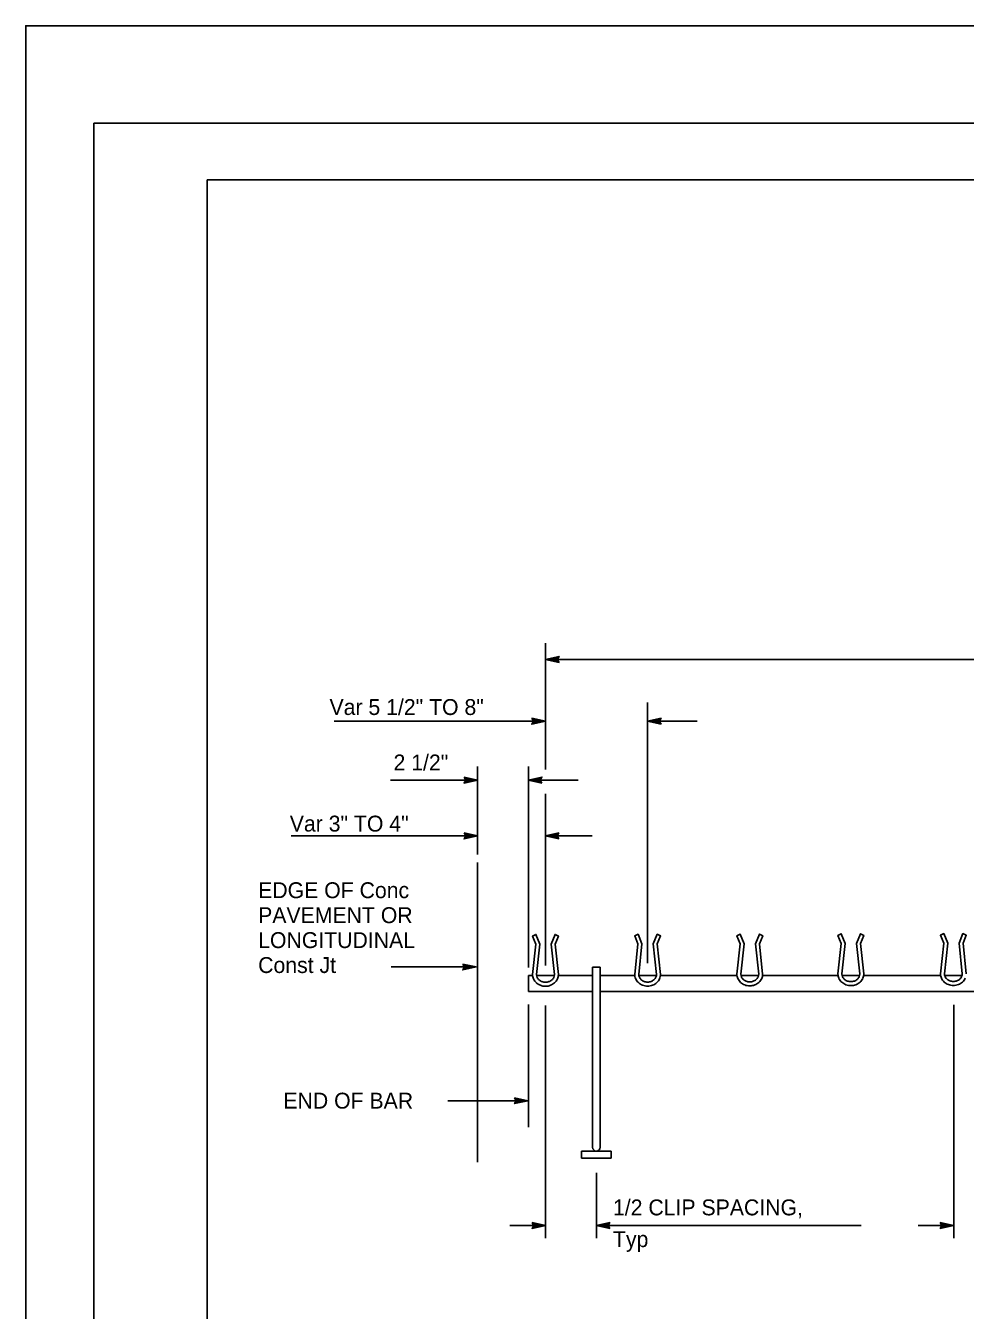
# Model space of a CAD drawing. Extents: x -893 to 867, y -474 to 712.
# Drawn here: x -893 to -479, y 146 to 712 of the extents above; entities that cross this region are included whole.
import ezdxf

# ---------------------------------------------------------------- set-up
doc = ezdxf.new("R2010")
doc.units = 0
for name, color, linetype in [('border_PLOTTING-ELEMENTS', 7, 'Continuous'), ('border_rw_22x34_Cut_Lines', 7, 'Continuous'), ('border_SHEET', 7, 'Continuous'), ('rd_PAVEMENT', 7, 'Continuous'), ('rd_PAVEMENT-anno', 7, 'Continuous'), ('STR_Misc Steel A', 7, 'Continuous'), ('STR_Misc Steel B', 7, 'Continuous'), ('STR_Misc Steel C', 7, 'Continuous'), ('STR_Reinforcement A', 7, 'Continuous')]:
    doc.layers.add(name, color=color, linetype=linetype)

msp = doc.modelspace()

# ---------------------------------------------------------------- linework, layer by layer
at = {"layer": 'border_PLOTTING-ELEMENTS'}
for points in [[(-893.46, -474.04), (866.54, -474.04), (866.54, 711.96), (-893.46, 711.96)], [(-863.46, 668.96), (836.54, 668.96), (836.54, -431.04), (-863.46, -431.04)]]:
    msp.add_lwpolyline(points, close=True, dxfattribs=at)
at = {"layer": 'border_rw_22x34_Cut_Lines'}
msp.add_lwpolyline([(-863.46, 668.96), (836.54, 668.96), (836.54, -431.04), (-863.46, -431.04)], close=True, dxfattribs=at)
at = {"layer": 'border_SHEET'}
for p, q in [((-813.46, 643.95), (811.54, 643.95)), ((-813.46, -406.05), (-813.46, 643.95))]:
    msp.add_line(p, q, dxfattribs=at)
at = {"layer": 'rd_PAVEMENT'}
msp.add_line((-694.19, 343.07), (-694.19, 210.92), dxfattribs=at)
at = {"layer": 'rd_PAVEMENT-anno'}
for p, q in [((-664.27, 439.79), (-664.27, 384)), ((-664.27, 432.57), (-252.94, 432.57)), ((-619.27, 413.54), (-619.27, 298.71)), ((-757.49, 405.32), (-664.27, 405.32)), ((-619.27, 405.32), (-597.37, 405.32)), ((-694.19, 346.57), (-694.19, 385.37)), ((-671.69, 296.71), (-671.69, 385.37)), ((-732.56, 379.39), (-694.19, 379.39)), ((-696.19, 379.39), (-695.19, 379.39)), ((-671.69, 379.39), (-649.76, 379.39)), ((-669.69, 379.39), (-670.69, 379.39)), ((-664.27, 373.35), (-664.27, 297.69)), ((-694.19, 346.57), (-694.19, 358.26)), ((-776.35, 354.76), (-694.19, 354.76)), ((-696.19, 354.76), (-695.19, 354.76)), ((-664.27, 354.76), (-643.6, 354.76)), ((-662.27, 354.76), (-663.27, 354.76)), ((-732.23, 296.97), (-694.84, 296.97)), ((-671.69, 280.49), (-671.69, 226.4)), ((-664.27, 280), (-664.27, 177.37)), ((-484.19, 280.24), (-484.19, 177.37)), ((-707.24, 238.03), (-671.97, 238.03)), ((-641.77, 206.21), (-641.77, 177.37)), ((-679.91, 183.01), (-664.27, 183.01)), ((-641.77, 183.01), (-525.02, 183.01)), ((-639.77, 183.01), (-640.77, 183.01)), ((-499.91, 183.01), (-484.27, 183.01))]:
    msp.add_line(p, q, dxfattribs=at)
for points in [[(-658.27, 431.23), (-664.27, 432.57), (-658.27, 433.9), (-658.48, 433.55), (-662.88, 432.58), (-658.48, 431.59), (-658.69, 431.94), (-661.51, 432.57), (-658.7, 433.2), (-658.91, 432.84), (-660.12, 432.57), (-658.9, 432.3), (-659.07, 432.57), (-658.27, 433.9), (-659.07, 432.57)], [(-670.27, 406.66), (-664.27, 405.32), (-670.27, 403.99), (-670.06, 404.35), (-665.66, 405.32), (-670.06, 406.31), (-669.85, 405.95), (-667.03, 405.33), (-669.84, 404.7), (-669.63, 405.06), (-668.41, 405.33), (-669.63, 405.6), (-669.47, 405.32), (-670.27, 403.99), (-669.47, 405.32)], [(-613.27, 403.98), (-619.27, 405.32), (-613.27, 406.65), (-613.48, 406.3), (-617.88, 405.33), (-613.48, 404.34), (-613.69, 404.69), (-616.51, 405.32), (-613.7, 405.94), (-613.91, 405.59), (-615.12, 405.32), (-613.9, 405.05), (-614.07, 405.32), (-613.27, 406.65), (-614.07, 405.32)], [(-700.1, 380.71), (-694.19, 379.39), (-700.1, 378.08), (-699.89, 378.43), (-695.56, 379.39), (-699.89, 380.36), (-699.68, 380.01), (-696.91, 379.39), (-699.68, 378.78), (-699.47, 379.13), (-698.27, 379.39), (-699.47, 379.66), (-699.31, 379.39), (-700.1, 378.08), (-699.31, 379.39)], [(-665.79, 378.07), (-671.69, 379.39), (-665.79, 380.7), (-666, 380.35), (-670.33, 379.39), (-666, 378.42), (-666.21, 378.77), (-668.98, 379.39), (-666.21, 380), (-666.42, 379.65), (-667.62, 379.39), (-666.41, 379.12), (-666.58, 379.39), (-665.79, 380.7), (-666.58, 379.39)], [(-700.1, 356.08), (-694.19, 354.76), (-700.1, 353.45), (-699.89, 353.8), (-695.56, 354.75), (-699.89, 355.73), (-699.68, 355.38), (-696.91, 354.76), (-699.68, 354.15), (-699.47, 354.5), (-698.27, 354.76), (-699.47, 355.03), (-699.31, 354.76), (-700.1, 353.45), (-699.31, 354.76)], [(-658.36, 353.44), (-664.27, 354.76), (-658.36, 356.07), (-658.57, 355.72), (-662.9, 354.76), (-658.57, 353.79), (-658.78, 354.14), (-661.55, 354.76), (-658.78, 355.37), (-658.99, 355.02), (-660.19, 354.75), (-658.99, 354.49), (-659.15, 354.76), (-658.36, 356.07), (-659.15, 354.76)], [(-700.74, 298.29), (-694.84, 296.97), (-700.74, 295.66), (-700.53, 296.01), (-696.21, 296.97), (-700.54, 297.94), (-700.33, 297.59), (-697.56, 296.97), (-700.32, 296.36), (-700.11, 296.71), (-698.92, 296.97), (-700.12, 297.24), (-699.96, 296.97), (-700.74, 295.66), (-699.96, 296.97)], [(-677.88, 239.35), (-671.97, 238.03), (-677.88, 236.72), (-677.67, 237.07), (-673.34, 238.03), (-677.67, 239), (-677.46, 238.65), (-674.69, 238.03), (-677.46, 237.42), (-677.25, 237.77), (-676.05, 238.04), (-677.25, 238.3), (-677.09, 238.03), (-677.88, 236.72), (-677.09, 238.03)], [(-670.17, 184.33), (-664.27, 183.01), (-670.17, 181.7), (-669.96, 182.05), (-665.64, 183.01), (-669.97, 183.98), (-669.76, 183.63), (-666.99, 183.01), (-669.75, 182.4), (-669.54, 182.75), (-668.35, 183.02), (-669.55, 183.28), (-669.39, 183.01), (-670.17, 181.7), (-669.39, 183.01)], [(-635.86, 181.69), (-641.77, 183.01), (-635.86, 184.32), (-636.07, 183.97), (-640.4, 183.02), (-636.07, 182.04), (-636.28, 182.39), (-639.05, 183.01), (-636.28, 183.62), (-636.49, 183.27), (-637.69, 183.01), (-636.49, 182.74), (-636.65, 183.01), (-635.86, 184.32), (-636.65, 183.01)], [(-490.17, 184.33), (-484.27, 183.01), (-490.17, 181.7), (-489.96, 182.05), (-485.64, 183.01), (-489.97, 183.98), (-489.76, 183.63), (-486.99, 183.01), (-489.75, 182.4), (-489.54, 182.75), (-488.35, 183.02), (-489.55, 183.28), (-489.39, 183.01), (-490.17, 181.7), (-489.39, 183.01)]]:
    msp.add_lwpolyline(points, close=True, dxfattribs=at)
at = {"layer": 'STR_Misc Steel A'}
for p, q in [((-648.33, 215.81), (-635.21, 215.81)), ((-648.33, 215.81), (-648.33, 212.74)), ((-635.21, 215.81), (-635.21, 212.74)), ((-648.33, 212.74), (-635.21, 212.74))]:
    msp.add_line(p, q, dxfattribs=at)
msp.add_arc((-641.77, 217.49), 1.68, 180.0407, 359.9593, dxfattribs=at)
at = {"layer": 'STR_Misc Steel B'}
for p, q in [((-643.45, 296.96), (-640.09, 296.96)), ((-643.45, 217.49), (-643.45, 296.96)), ((-640.09, 217.49), (-640.09, 296.96))]:
    msp.add_line(p, q, dxfattribs=at)
at = {"layer": 'STR_Misc Steel C'}
for points in [[(-579.84, 293.81), (-578.41, 307.23), (-579.84, 310.78), (-578.38, 311.5), (-576.65, 307.23), (-578.08, 293.81)], [(-570.21, 293.81), (-571.64, 307.23), (-569.92, 311.5), (-568.45, 310.78), (-569.89, 307.23), (-568.46, 293.81)], [(-535.25, 293.92), (-533.82, 307.34), (-535.25, 310.89), (-533.79, 311.61), (-532.07, 307.34), (-533.5, 293.92)], [(-525.62, 293.92), (-527.05, 307.34), (-525.33, 311.61), (-523.86, 310.89), (-525.3, 307.34), (-523.87, 293.92)], [(-490.05, 293.99), (-488.62, 307.42), (-490.05, 310.97), (-488.59, 311.68), (-486.87, 307.42), (-488.3, 293.99)], [(-480.42, 293.99), (-481.85, 307.42), (-480.13, 311.68), (-478.67, 310.97), (-480.1, 307.41), (-478.67, 293.99)], [(-669.93, 293.65), (-668.5, 307.07), (-669.94, 310.62), (-668.47, 311.34), (-666.75, 307.07), (-668.18, 293.65)], [(-660.3, 293.65), (-661.74, 307.07), (-660.01, 311.34), (-658.55, 310.62), (-659.98, 307.07), (-658.55, 293.65)], [(-624.88, 293.72), (-623.45, 307.14), (-624.88, 310.7), (-623.42, 311.41), (-621.7, 307.14), (-623.13, 293.72)], [(-615.25, 293.72), (-616.68, 307.14), (-614.96, 311.41), (-613.49, 310.7), (-614.93, 307.14), (-613.5, 293.72)]]:
    msp.add_lwpolyline(points, dxfattribs=at)
for centre, radius, start, end in [((-665.25, 293.65), 4.68, 180, 204.567), ((-664.76, 293.87), 5.22, 204.567, 227.8202), ((-664.45, 294.22), 5.69, 227.8202, 249.4279), ((-665.22, 293.65), 2.95, 180, 205.6058), ((-664.75, 293.88), 3.48, 205.6058, 229.1629), ((-664.44, 294.23), 3.95, 229.1629, 250.3022), ((-664.24, 294.76), 6.27, 249.4279, 270), ((-664.24, 294.79), 4.55, 250.3022, 270), ((-664.24, 294.79), 4.55, 270, 289.6978), ((-664.24, 294.76), 6.27, 270, 290.5721), ((-664.04, 294.23), 3.95, 289.6978, 310.8371), ((-664.04, 294.22), 5.69, 290.5721, 312.1798), ((-663.73, 293.88), 3.48, 310.8371, 334.3942), ((-663.26, 293.65), 2.95, 334.3942, 360), ((-663.72, 293.87), 5.22, 312.1798, 335.433), ((-663.24, 293.65), 4.68, 335.433, 360), ((-620.19, 293.72), 4.68, 180, 204.567), ((-619.71, 293.94), 5.22, 204.567, 227.8202), ((-619.39, 294.29), 5.69, 227.8202, 249.4279), ((-620.17, 293.72), 2.95, 180, 205.6058), ((-619.7, 293.95), 3.48, 205.6058, 229.1629), ((-619.39, 294.31), 3.95, 229.1629, 250.3022), ((-619.19, 294.83), 6.27, 249.4279, 270), ((-619.19, 294.86), 4.55, 250.3022, 270), ((-619.19, 294.86), 4.55, 270, 289.6978), ((-619.19, 294.83), 6.27, 270, 290.5721), ((-618.99, 294.31), 3.95, 289.6978, 310.8371), ((-618.98, 294.29), 5.69, 290.5721, 312.1798), ((-618.68, 293.95), 3.48, 310.8371, 334.3942), ((-618.21, 293.72), 2.95, 334.3942, 360), ((-618.67, 293.94), 5.22, 312.1798, 335.433), ((-618.18, 293.72), 4.68, 335.433, 360), ((-575.15, 293.81), 4.68, 180, 204.567), ((-574.67, 294.03), 5.22, 204.567, 227.8202), ((-574.35, 294.38), 5.69, 227.8202, 249.4279), ((-575.13, 293.81), 2.95, 180, 205.6058), ((-574.65, 294.04), 3.48, 205.6058, 229.1629), ((-574.35, 294.39), 3.95, 229.1629, 250.3022), ((-574.15, 294.92), 6.27, 249.4279, 270), ((-574.15, 294.95), 4.55, 250.3022, 270), ((-574.15, 294.95), 4.55, 270, 289.6978), ((-574.15, 294.92), 6.27, 270, 290.5721), ((-573.95, 294.39), 3.95, 289.6978, 310.8371), ((-573.94, 294.38), 5.69, 290.5721, 312.1798), ((-573.64, 294.04), 3.48, 310.8371, 334.3942), ((-573.16, 293.81), 2.95, 334.3942, 360), ((-573.63, 294.03), 5.22, 312.1798, 335.433), ((-573.14, 293.81), 4.68, 335.433, 360), ((-530.56, 293.92), 4.68, 180, 204.567), ((-530.08, 294.14), 5.22, 204.567, 227.8202), ((-529.76, 294.49), 5.69, 227.8202, 249.4279), ((-530.54, 293.92), 2.95, 180, 205.6058), ((-530.07, 294.15), 3.48, 205.6058, 229.1629), ((-529.76, 294.5), 3.95, 229.1629, 250.3022), ((-529.56, 295.03), 6.27, 249.4279, 270), ((-529.56, 295.06), 4.55, 250.3022, 270), ((-529.56, 295.06), 4.55, 270, 289.6978), ((-529.56, 295.03), 6.27, 270, 290.5721), ((-529.36, 294.5), 3.95, 289.6978, 310.8371), ((-529.35, 294.49), 5.69, 290.5721, 312.1798), ((-529.05, 294.15), 3.48, 310.8371, 334.3942), ((-528.57, 293.92), 2.95, 334.3942, 360), ((-529.04, 294.14), 5.22, 312.1798, 335.433), ((-528.55, 293.92), 4.68, 335.433, 360), ((-485.36, 293.99), 4.68, 180, 204.567), ((-484.88, 294.22), 5.22, 204.567, 227.8202), ((-484.56, 294.56), 5.69, 227.8202, 249.4279), ((-485.34, 293.99), 2.95, 180, 205.6058), ((-484.87, 294.22), 3.48, 205.6058, 229.1629), ((-484.56, 294.58), 3.95, 229.1629, 250.3022), ((-484.36, 295.11), 6.27, 249.4279, 270), ((-484.36, 295.14), 4.55, 250.3022, 270), ((-484.36, 295.14), 4.55, 270, 289.6978), ((-484.36, 295.11), 6.27, 270, 290.5721), ((-484.16, 294.58), 3.95, 289.6978, 310.8371), ((-484.15, 294.56), 5.69, 290.5721, 312.1798), ((-483.85, 294.22), 3.48, 310.8371, 334.3942), ((-483.38, 293.99), 2.95, 334.3942, 360), ((-483.84, 294.22), 5.22, 312.1798, 335.433)]:
    msp.add_arc(centre, radius, start, end, dxfattribs=at)
at = {"layer": 'STR_Reinforcement A'}
for points in [[(-671.69, 286.12), (-671.69, 293.21), (-669.91, 293.21)], [(-668.15, 293.21), (-660.32, 293.21)], [(-658.57, 293.21), (-643.4, 293.21)], [(-640.15, 293.21), (-624.85, 293.21)], [(-623.1, 293.21), (-615.3, 293.21)], [(-613.5, 293.21), (-579.8, 293.21)], [(-578.04, 293.21), (-570.27, 293.21)], [(-568.5, 293.21), (-535.19, 293.21)], [(-533.49, 293.21), (-525.71, 293.21)], [(-523.9, 293.21), (-489.98, 293.21)], [(-488.19, 293.21), (-480.53, 293.21)], [(-643.45, 286.12), (-671.69, 286.12)], [(-463.45, 286.12), (-640.09, 286.12)]]:
    msp.add_lwpolyline(points, dxfattribs=at)

# ---------------------------------------------------------------- texts
at = {"layer": 'rd_PAVEMENT-anno'}
for s, height, p in [('Var 5 1/2" TO 8"', 7, (-759.47, 408.07)), ('2 1/2"', 7, (-731.24, 383.64)), ('Var 3" TO 4"', 7, (-777, 356.69)), ('EDGE OF Conc', 6.9999, (-790.94, 327.32)), ('PAVEMENT OR', 6.9999, (-790.94, 316.32)), ('LONGITUDINAL', 6.9999, (-790.94, 305.32)), ('Const Jt', 7, (-790.94, 294.32)), ('END OF BAR', 7, (-779.81, 234.55)), ('1/2 CLIP SPACING,', 7, (-634.46, 187.48)), ('Typ', 7, (-634.46, 173.48))]:
    msp.add_text(s, height=height, dxfattribs=at).set_placement(p)

doc.saveas('drawing.dxf')
